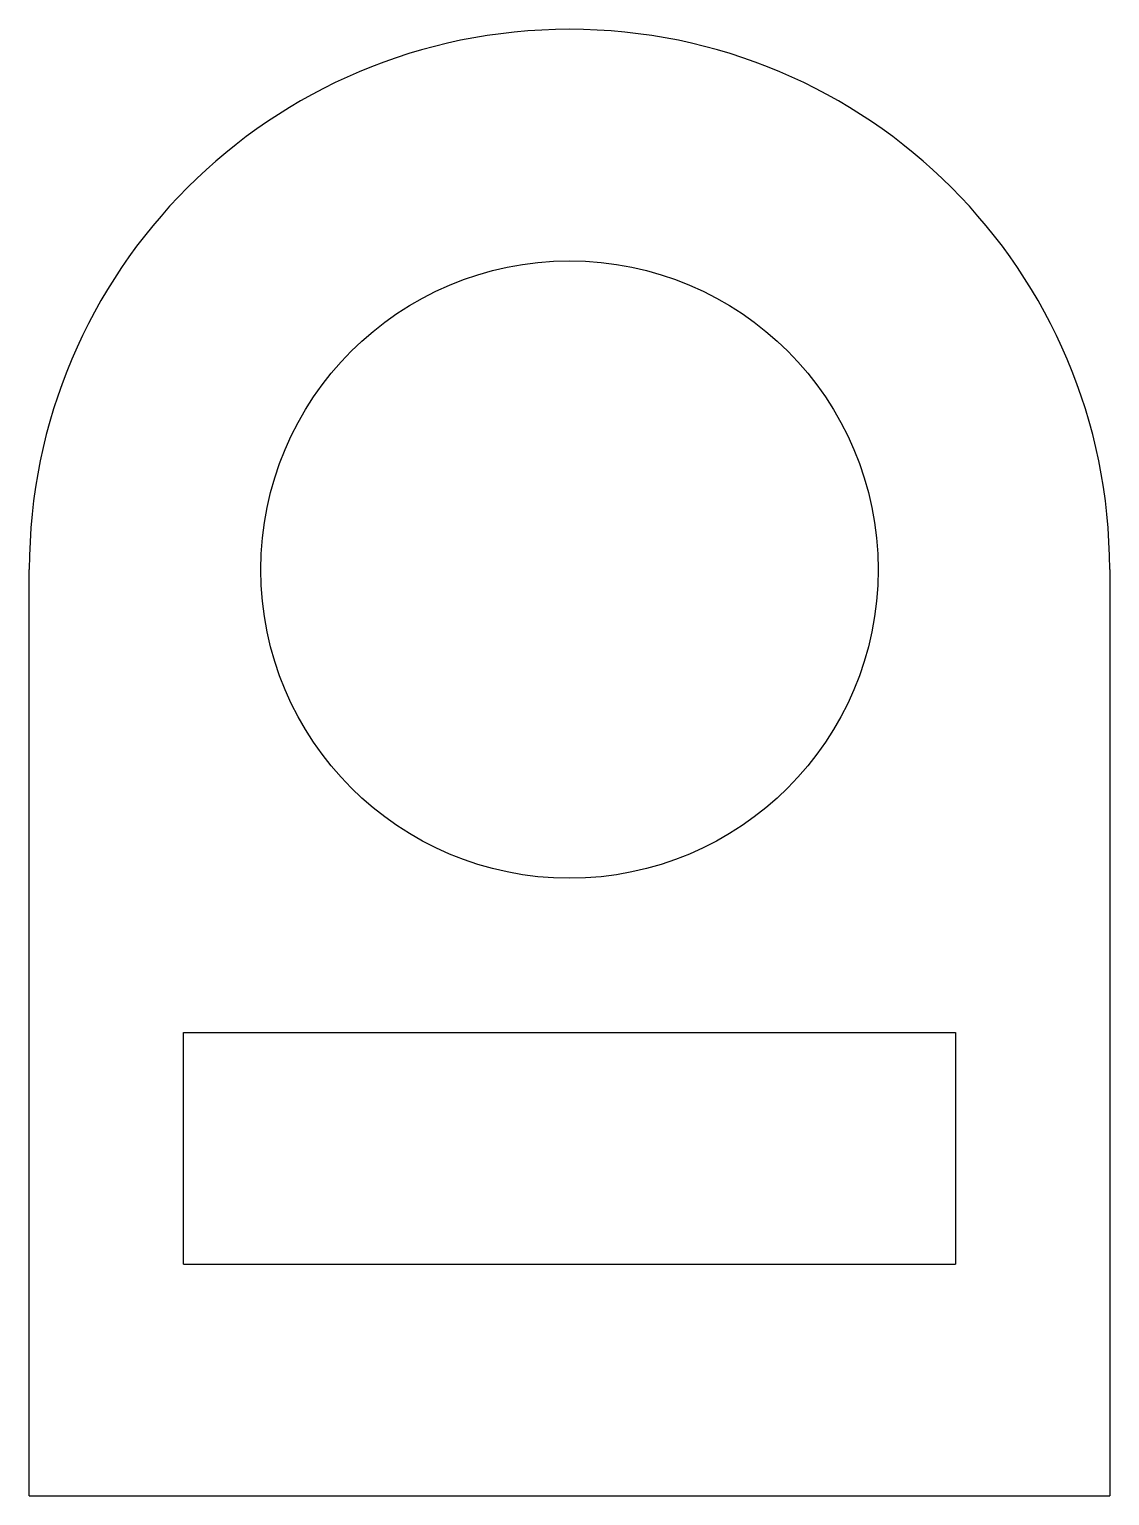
# Model space of a CAD drawing. Header units: inches. Extents: x 5 to 75, y 5 to 100.
import ezdxf

# ---------------------------------------------------------------- set-up
doc = ezdxf.new("R2010")
doc.units = ezdxf.units.IN
doc.header["$MEASUREMENT"] = 0

msp = doc.modelspace()

# ---------------------------------------------------------------- linework, layer by layer
for p, q in [((5, 5), (5, 65)), ((75, 65), (75, 5)), ((15, 20), (15, 35)), ((15, 35), (65, 35)), ((65, 35), (65, 20)), ((15, 20), (65, 20)), ((5, 5), (75, 5))]:
    msp.add_line(p, q)
msp.add_circle((40, 65), 20)
msp.add_arc((40, 65), 35, 0, 180)

doc.saveas('drawing.dxf')
